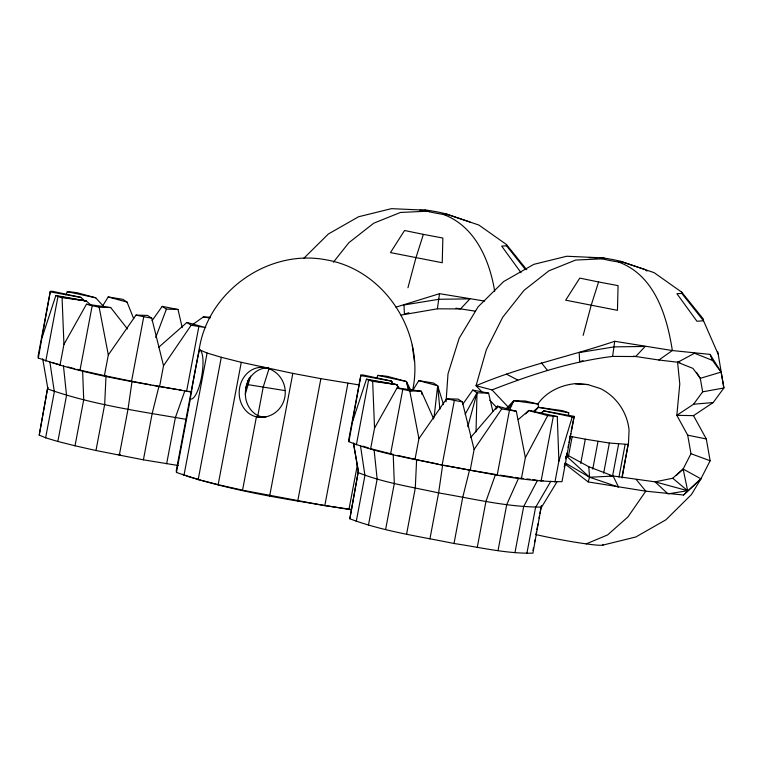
<?xml version="1.0" encoding="UTF-8"?>
<svg xmlns="http://www.w3.org/2000/svg" width="762" height="762" viewBox="0 0 762 762"><rect width="100%" height="100%" fill="white"/><g stroke="black" fill="none" stroke-linecap="round" stroke-linejoin="round"><path stroke-width="1.14" d="M476.021 431.911L477.012 392.821L472.792 390.058L462.696 404.336M95.974 450.513L75.009 445.789L83.715 399.736L82.62 370.723L106.013 375.99L104.68 404.46L95.974 450.513L143.408 459.819L178.194 465.506M565.909 456.448L565.756 458.81L566.899 453.066M568.547 415.119L568.7 412.766L562.518 410.651L538.286 407.308L532.857 411.861M446.056 401.764L448.008 373.837L459.162 338.271L478.107 306.819L503.558 281.607L533.781 264.357L566.709 256.251L600.837 257.785M265.814 417.071L261.109 416.757L257.099 415.204A24.994 21.841 -85.8 0 1 246.288 400.86C244.392 393.725 245.583 386.344 248.441 379.647M484.661 301.076L439.503 293.684L437.388 308.81L401.002 315.087M677.57 362.083L679.78 384L676.827 415.338L693.506 415.633L713.175 402.555L723.9 387.972L721.09 372.094L710.079 354.397L672.351 350.539L614.724 341.281L612.61 356.406C571.005 361.531 530.895 374.704 491.995 389.915L476.05 385.724L486.327 349.796L502.71 317.249L524.066 290.303L548.954 270.796L575.672 260.052L602.409 258.813M434.083 417.262L437.655 385.772L433.473 383.029L418.795 380.648L412.575 390.687M191.205 392.068C139.932 382.753 87.506 375.656 38.31 357.997L50.311 291.389L52.349 291.274L80.801 297.38L85.268 301.238M541.106 413.185L543.782 410.88L574.177 416.338L561.994 481.679C521.599 481.813 481.803 471.745 442.103 465.191C410.909 458.181 378.733 453.561 348.91 441.684L360.912 375.075L362.96 374.961L391.411 381.067L393.106 384.191M50.311 291.389L38.1 356.14L38.31 357.997M45.768 361.159L57.988 296.399L55.864 295.494L42.272 336.985M39.224 435.092L47.749 387.439L39.224 435.092L45.634 437.817L57.845 441.465L75.009 445.789M45.634 437.817L54.34 391.763L49.844 361.817M59.969 365.408L63.941 344.395L62.065 297.637L57.988 296.399L86.325 300.98L90.773 304.914M57.845 441.465L66.542 395.411L63.456 365.884M79.953 370.446L92.192 305.667L86.487 304.219L63.941 344.395M104.346 375.942L108.318 354.93L99.155 307.219L92.192 305.667M131.502 381.505L143.751 316.697L135.998 315.116L108.318 354.93M119.301 455.295L128.006 409.242L132.045 381.324L150.762 384.839M143.408 459.819L152.114 413.766L158.944 386.372L176.984 389.449M159.553 386.772L163.525 365.76L191.138 325.241L205.74 327.584L186.9 322.469L158.486 347.462M166.649 463.782L175.346 417.719L184.871 390.792M186.595 391.373L198.853 326.555M410.356 390.011L412.718 389.868C424.901 332.508 384.905 270.072 326.669 259.937C269.51 248.469 208.874 290.341 199.425 348.005L176.27 470.573L176.47 472.44C232.039 491.852 291.055 499.824 348.958 509.445L351.272 509.73M176.47 472.44L190.367 398.897A24.994 0.476 -79.4 0 1 194.815 372.751A24.994 0.476 -79.4 0 1 199.625 349.872L199.425 348.005M183.928 475.602L207.093 353.035L199.625 349.872A24.994 6.915 -80.3 0 1 201.53 377.152A24.994 6.915 -80.3 0 1 190.367 398.897M198.139 479.85L221.294 357.283L207.093 353.035M218.113 484.889L241.278 362.321L221.294 357.283M242.516 490.376L256.413 416.843A24.994 21.841 -85.8 0 1 239.678 387.515A24.994 21.841 -85.8 0 1 265.671 367.808L267.986 367.979M257.794 415.823L263.252 386.915L268.996 368.808M269.662 495.948L292.827 373.38L241.278 362.321M297.713 501.215L320.878 378.647L359.445 384.981M324.764 505.816L347.92 383.248M360.912 375.075L348.701 439.826L348.91 441.684M356.368 444.846L368.598 380.086L366.465 379.181L352.882 420.672M348.958 509.445L357.559 463.925M353.501 443.027L358.359 471.126L349.834 518.779C383.276 531.409 419.129 536.315 454.009 543.506C480.165 547.326 506.378 553.812 532.924 553.155L541.449 505.492M349.834 518.779L358.359 471.126M356.245 521.503L364.941 475.45L360.445 445.503M370.57 449.094L374.542 428.082L372.666 381.324L368.598 380.086L396.926 384.667L399.193 388.772M368.446 525.151L377.152 479.098L374.066 449.57L370.656 448.551M390.554 454.133L402.803 389.353L397.088 387.906L374.542 428.082M385.62 529.476L394.316 483.422L393.221 454.409L375.19 449.856M414.957 459.629L418.919 438.617L409.756 390.906L402.803 389.353M406.575 534.2L415.28 488.147L416.614 459.677L397.678 455.409M442.103 465.191L454.362 400.383L446.599 398.802L418.919 438.617M429.911 538.982L438.607 492.928L442.646 465.01L440.388 464.544M454.009 543.506L462.715 497.453L469.544 470.059L497.796 474.821M470.154 470.459L474.126 449.447L501.739 408.927L516.341 411.28L525.361 457.686L521.389 478.688M477.25 547.468L485.956 501.406L495.481 474.478M497.205 475.059L509.464 410.242L513.836 400.698L525.399 401.031L538.096 404.041L538.534 407.508M498.034 550.583L506.74 504.53L518.674 477.955L515.198 477.431M514.96 552.65L523.656 506.597L537.553 480.26M526.856 553.526L535.553 507.473L550.831 481.241M541.087 481.098L553.336 416.271L557.279 416.566L558.898 461.105L554.936 482.117M532.962 550.402L533.4 548.097M534.486 542.334L534.924 540.039M536.01 534.276L536.448 531.981M536.877 529.676L537.962 523.913M539.058 518.16L539.486 515.855M539.925 513.559L541.01 507.797M564.213 466.982L564.652 464.649M568.433 456.371L572.148 436.702L569.833 436.226M580.73 463.467L585.311 439.179L609.362 443.036L628.412 444.446L629.06 430.311C627.44 412.556 616.439 396.469 600.427 388.591L587.826 384.572L574.548 383.734C560.346 385.277 546.24 391.992 537.934 403.86M592.76 469.097L598.008 441.341M603.675 473.116L609.362 443.036M612.477 476.555L618.601 444.17M618.982 477.041L625.097 444.646M622.202 475.955L628.098 444.722M622.078 477.993L628.317 443.57M568.033 447.332L568.49 445.037M568.947 442.741L570.767 433.559M571.224 431.263L573.957 417.481M407.946 287.76L415.928 257.804L423.386 234.372L442.855 238.03L442.236 262.738L390.468 252.584L404.536 230.505L423.386 234.372M583.168 335.356L591.15 305.4L598.599 281.969L618.068 285.626L617.458 310.334L565.69 300.18L579.758 278.101L598.599 281.969M467.792 426.653L477.012 392.821L488.604 393.154L492.833 411.328M245.288 394.249L250.593 376.114M558.898 461.105L572.224 416.985L574.234 416.862M693.506 415.633L706.298 438.96L710.146 460.762L700.926 478.812L683.504 495.024L645.785 491.176L588.15 481.917L589.569 477.231L588.778 466.715L566.557 454.647M245.745 387.963L249.212 378.019M155.705 337.509L166.402 309.134L177.994 309.467L182.232 327.641M65.903 294.923L67.266 291.694L71.209 291.979L76.876 292.675L95.726 297.799L104.423 307.362M376.514 378.609L377.876 375.38L381.81 375.666L387.477 376.361L406.327 381.486L411.109 390.839M676.17 475.526L683.133 469.04L690.972 453.704L687.705 435.169L676.827 415.338L693.553 404.231L702.659 391.83L723.9 387.972L717.794 351.806M525.361 457.686L547.716 415.585L553.336 416.271M495.843 409.27L497.5 406.156L516.341 411.28M465.144 414.299L477.012 392.821M247.669 381.781C251.279 373.971 259.213 367.351 268.167 367.998M609.762 475.507L655.091 481.851L672.722 478.25L683.133 469.04L700.926 478.812L691.448 494.538L665.998 519.751L635.784 537L602.856 545.106M556.993 481.832L541.62 507.092C506.921 507.206 472.716 498.558 438.607 492.928C411.804 486.908 384.162 482.937 358.531 472.726L353.492 443.636M102.594 306L108.194 296.961L122.873 299.342L127.044 302.085L133.683 318.602M507.959 409.442L513.836 400.698L538.096 404.041M152.086 320.65L162.192 306.372L177.994 309.467M527.447 412.318L528.857 410.461L557.279 416.566M333.385 262.214L348.853 242.707L373.742 223.199L400.46 212.455L427.187 211.217M470.716 437.445L497.5 406.156L501.739 408.927M534.429 411.68L538.286 407.308L568.7 412.766M525.647 413.957L528.857 410.461L547.716 415.585M683.504 495.024L700.926 478.812M505.749 409.108L513.836 400.698M534.181 411.451L538.286 407.308M303.714 258.404L328.336 234.01L358.559 216.76L391.487 208.655L425.625 210.188M543.782 410.88L541.172 413.271L543.782 410.88L572.224 416.985M518.208 419.614L528.857 410.461M192.71 324.545L203.235 317.011L210.169 317.211M633.47 356.159L658.854 360.016L672.351 350.539C666.96 315.916 654.663 275.101 618.325 261.938M586.207 543.878L607.6 534.924L627.926 516.941L645.785 491.176L636.26 479.555M614.724 341.281C568.719 356.816 520.856 366.608 476.05 385.724L481.727 391.706M439.503 293.684L395.964 307.162M408.908 312.725L404.441 314.144L403.965 304.981L439.007 299.275L469.925 298.866L460.505 308.943L437.388 308.81M583.016 360.674L579.653 361.74L579.187 352.577L614.229 346.872L645.147 346.462L635.718 356.54L612.61 356.406M693.553 404.231L713.175 402.555M525.389 269.5L506.587 245.812L501.691 246.116L521.046 272.72M621.802 261.718L654.11 272.653L681.666 292.122L703.393 319.116L703.507 320.745L681.809 293.408L676.904 293.713L696.963 321.269L703.507 320.745L718.023 353.901M566.88 456.448L589.569 477.231L618.573 487.089L613.134 476.079L589.569 477.231L565.128 462.877M261.109 416.757L256.413 416.843A24.994 24.213 86.5 0 0 284.817 397.202A24.994 24.213 86.5 0 0 265.671 367.808M99.155 307.219L110.7 307.543L127.511 329.003M135.998 315.116L147.533 315.43L151.752 318.202L163.525 365.76M409.756 390.906L421.3 391.23L433.74 418.995M446.599 398.802L458.133 399.117L462.353 401.888L474.126 449.447M419.824 210.255L429.168 210.55M589.197 257.661L597.37 257.927M602.047 258.08L604.38 258.147M587.826 384.572L575.405 383.686M679.885 362.474L658.854 360.016M539.772 480.422L543.087 480.67M519.855 478.098L523.399 478.526M526.933 478.965L530.476 479.393M532.838 479.689L536.372 480.117M351.549 509.473L324.726 505.577M62.065 297.637L86.325 300.98L55.864 295.494M203.235 317.011L210.169 317.973M86.487 304.219L110.7 307.543M372.666 381.324L396.926 384.667L398.393 387.906M397.088 387.906L421.3 391.23L422.167 394.668M475.536 311.201L456.009 308.181M247.479 384.553L284.902 390.601M188.357 391.306L191.834 391.83M185.738 419.281C139.494 411.232 92.307 404.765 47.93 389.039L42.691 358.788M500.12 475.174L512.874 477.088M179.241 389.83L181.489 390.211M323.555 505.406L243.678 490.414M50.387 291.922L80.801 297.38M360.988 375.609L391.411 381.067L392.963 384.267L391.411 381.067M366.465 379.181L396.926 384.667L398.25 387.963M143.751 316.697L151.752 318.202M472.792 390.058L488.604 393.154M454.362 400.383L462.353 401.888M292.827 373.38L320.878 378.647M572.148 436.702L585.311 439.179M153.095 385.277L158.944 386.372M443.817 465.23L469.544 470.059M687.705 435.169L706.298 438.96M106.013 375.99L130.912 381.095M417.747 459.905L438.121 464.087M118.139 454.428L120.463 454.904M67.266 291.694L95.726 297.799M377.876 375.38L406.327 381.486L409.127 389.258M219.98 485.08L242.554 490.157M67.97 367.027L74.733 368.732M76.981 369.294L81.496 370.437M201.72 480.47L218.846 484.794M418.795 380.648L437.655 385.772L443.551 404.66M108.194 296.961L127.044 302.085M362.712 446.18L368.389 447.875M52.111 362.493L60.055 364.865M186.785 476.06L200.577 480.184M446.58 214.122L478.888 225.057L506.444 244.516L526.723 269.719M620.306 261.271L645.223 269.615L647.005 271.062M445.084 213.674L470.002 222.018M690.972 453.704L710.146 460.762M588.778 466.715L613.134 476.079M696.535 372.313L700.278 378.333L721.09 372.094L712.451 360.388L694.506 353.244L677.675 362.312L692.934 368.379L700.278 378.333L702.659 391.83M182.642 474.307L185.747 475.621M506.416 374.123L517.808 380.057M443.103 214.341C474.917 225.885 489.68 260.118 494.69 291.341M186.9 322.469L191.138 325.241M162.192 306.372L166.402 309.134M564.661 463.667L588.15 481.917M672.722 478.25L687.648 490.718L667.931 493.881L655.091 481.851L687.648 490.718L683.133 469.04M491.995 389.915L508.768 407.622M489.823 400.26L497.11 407.956M541.468 362.883L547.602 370.503M710.079 354.397L712.451 360.388M406.327 381.486L408.337 389.553M414.376 361.226L412.242 345.253M681.666 292.122L681.809 293.408M506.444 244.516L506.587 245.812M437.655 385.772L439.893 409.251M602.771 544.344A44.853 2.819 10.7 0 1 583.063 543.43A44.853 2.819 10.7 0 1 535.696 534.543M604.514 259.347A11.544 0.724 10.7 0 0 622.611 262.252A11.544 0.724 10.7 0 0 606.933 258.537A11.544 0.724 10.7 0 0 604.514 259.347M429.292 211.75A11.544 0.724 10.7 0 0 447.389 214.655A11.544 0.724 10.7 0 0 431.721 210.931A11.544 0.724 10.7 0 0 429.292 211.75"/></g></svg>
